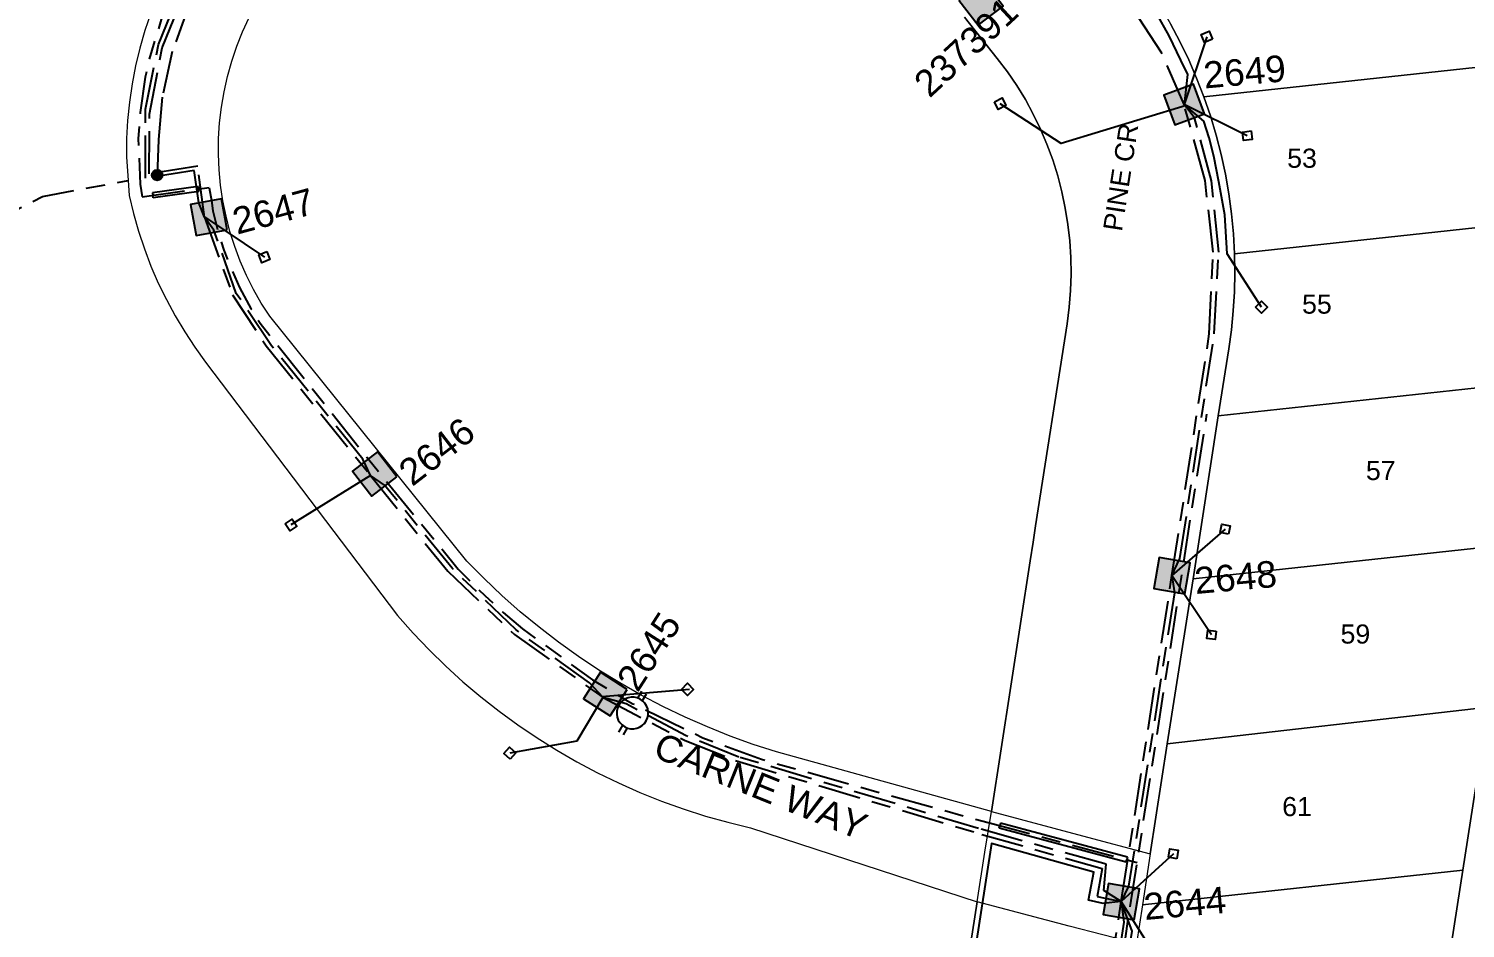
# Model space of a CAD drawing. Header units: metres. Extents: x 298214 to 299272, y 6265564 to 6266203.
# Drawn here: x 298861.9 to 298997.1, y 6265859.9 to 6265944.5 of the extents above; entities that cross this region are included whole.
import ezdxf
from ezdxf.enums import TextEntityAlignment as Align

# ---------------------------------------------------------------- set-up
doc = ezdxf.new("R2010")
doc.units = ezdxf.units.M
doc.linetypes.add('Cable Exist UG', pattern=[8.2, 4, -1.2, 1.8, -1.2])
doc.layers.get('0').update_dxf_attribs({"color": 6})
doc.layers.add('Cadastre Land Parcels_SP_EXT', color=9, linetype='Continuous', lineweight=5)
doc.layers.add('Cadastre Roads_SP_EXT', color=9, linetype='Continuous', lineweight=5)
for name, color, linetype in [('Equip_HV_EXT', 7, 'Continuous'), ('Equip_SP_LV_EXT', 7, 'Continuous'), ('Mains_HV_EXT', 7, 'Continuous'), ('Mains_LV_EXT', 7, 'Continuous'), ('Mains_SL_EXT', 7, 'Continuous'), ('Services_SP_EXT', 7, 'Continuous'), ('SupportsUG_SP_LV_SL_EXT', 7, 'Continuous'), ('UG_Details_SP_MISC', 7, 'Continuous')]:
    doc.layers.add(name, color=color, linetype=linetype)
doc.styles.add('COLUMN_LABEL', font='arial.ttf')
doc.styles.add('POLE_LABEL', font='arial.ttf')
doc.styles.get("Standard").update_dxf_attribs({"font": 'arial.ttf'})

# ---------------------------------------------------------------- blocks, each defined once
blk = doc.blocks.new('COLUMN_EXT')
blk.add_hatch(color=256).paths.add_polyline_path([(-1.49, 1.48), (-1.49, -1.49), (1.48, -1.49), (1.48, 1.48)])
blk.add_lwpolyline([(-1.49, -1.49), (1.48, -1.49), (1.48, 1.48), (-1.49, 1.48)], close=True)
for tag, height, style, flags, p in [('ASSET_NUM', 2.5, 'COLUMN_LABEL', 8, (2, 2)), ('STRUCTURE_PLANT_NUMBER', 0.2, 'POLE_LABEL', 9, (1.81, 0.03)), ('STREET_CODE', 0.2, 'COLUMN_LABEL', 9, (1.81, -0.2))]:
    blk.add_attdef(tag, text='', height=height, dxfattribs=dict(style=style, flags=flags)).set_placement(p, align=Align.MIDDLE_LEFT)
at = {"flags": 9}
for tag, p in [('COLUMN_TYPE', (1.81, -0.4)), ('OWNED_BY', (1.81, -0.6)), ('STATE', (1.81, -0.8)), ('USAGE', (1.81, -1)), ('LEGEND', (1.81, -1.2)), ('LOCATION', (1.81, -1.4)), ('STREETNAME', (1.81, -1.6)), ('SUBURB', (1.81, -1.8)), ('NOTES', (1.81, -2))]:
    blk.add_attdef(tag, text='', height=0.2, dxfattribs=at).set_placement(p, align=Align.MIDDLE_LEFT)
at = {"flags": 1}
blk.add_attdef('Z', (1.81, -2.35), '', height=0.2, dxfattribs=at)
blk = doc.blocks.new('CCP_EXT')
at = {"flags": 9}
for tag, p in [('LEGEND', (0, -1.4)), ('STATE', (0, -1.8)), ('LIFE_SUPPORT', (0, -1.6)), ('NOTES', (0, -2))]:
    blk.add_attdef(tag, text='', height=0.2, dxfattribs=at).set_placement(p, align=Align.MIDDLE_LEFT)
blk.add_wipeout([(0, 0.57), (0.57, 0), (0, -0.57), (-0.57, 0)])
blk.add_lwpolyline([(-0.57, 0), (0, 0.57), (0.57, 0), (0, -0.57), (-0.57, 0)])
at = {"flags": 1}
blk.add_attdef('Z', (0, 0), '', height=0.2, dxfattribs=at)
at = {"flags": 9}
for tag, p in [('CCP_TYPE', (0, 0)), ('CONSTRUCTED_VOLTAGE', (0, -0.2)), ('OPERATING_VOLTAGE', (0, -0.6)), ('ORIENTATION', (0, -0.8)), ('OWNED_BY', (0, -1)), ('NO_PHASES', (0, -0.4)), ('USAGE', (0, -1.2))]:
    blk.add_attdef(tag, text='', height=0.2, dxfattribs=at).set_placement(p, align=Align.MIDDLE_LEFT)
blk = doc.blocks.new('LV_UG_LINKS_OPEN_EXT')
for p, q in [((-0.25, 1.47), (-0.25, 2.22)), ((0.25, 1.47), (0.25, 2.22)), ((-0.25, -1.47), (-0.25, -2.22)), ((0.25, -1.47), (0.25, -2.22))]:
    blk.add_line(p, q)
at = {"flags": 9}
for tag, p in [('ACTUAL_STATUS', (0, 0)), ('CONSTRUCTED_VOLTAGE', (0, -0.2)), ('OPERATING_VOLTAGE', (0, -0.6)), ('ORIENTATION', (0, -0.8)), ('STATE', (0, -1)), ('SWITCH_TYPE', (0, -1.2)), ('NO_PHASES', (0, -0.4)), ('USAGE', (0, -1.4)), ('NOTES', (0, -1.6))]:
    blk.add_attdef(tag, text='', height=0.2, dxfattribs=at).set_placement(p, align=Align.MIDDLE_LEFT)
at = {"flags": 1}
blk.add_attdef('Z', (0, 0), '', height=0.2, dxfattribs=at)
blk.add_wipeout([(-0.25, 1.47), (-0.43, 1.43), (-0.61, 1.36), (-0.77, 1.28), (-0.93, 1.17), (-1.07, 1.05), (-1.19, 0.9), (-1.29, 0.75), (-1.38, 0.58), (-1.44, 0.4), (-1.48, 0.22), (-1.49, 0.03), (-1.49, -0.16), (-1.45, -0.34), (-1.4, -0.52), (-1.32, -0.69), (-1.23, -0.85), (-1.11, -1), (-0.98, -1.13), (-0.83, -1.24), (-0.66, -1.34), (-0.49, -1.41), (-0.31, -1.46), (-0.13, -1.49), (0.06, -1.49), (0.25, -1.47), (0.43, -1.43), (0.61, -1.36), (0.77, -1.28), (0.93, -1.17), (1.07, -1.05), (1.19, -0.9), (1.29, -0.75), (1.38, -0.58), (1.44, -0.4), (1.48, -0.22), (1.49, -0.03), (1.49, 0.16), (1.45, 0.34), (1.4, 0.52), (1.32, 0.69), (1.23, 0.85), (1.11, 1), (0.98, 1.13), (0.83, 1.24), (0.66, 1.34), (0.49, 1.41), (0.31, 1.46), (0.13, 1.49), (-0.06, 1.49)])
blk.add_lwpolyline([(0, -1.49, 1), (0, 1.49, 1)], format="xyb", close=True)
blk = doc.blocks.new('CONNECTOR_NODE_EXT')
h = blk.add_hatch(color=256)
edge = h.paths.add_edge_path()
edge.add_arc((0, 0), 0.5, 0, 360)
blk.add_circle((0, 0), 0.5)
at = {"flags": 1}
blk.add_attdef('Z', (0, 0), '', height=0.2, dxfattribs=at)
at = {"flags": 9}
for tag, p in [('CONNECTOR_TYPE', (0, 0)), ('CONSTRUCTED_VOLTAGE', (0, -0.2)), ('OPERATING_VOLTAGE', (0, -0.6)), ('ORIENTATION', (0, -0.8)), ('SUBTYPE', (0, -1)), ('NO_PHASES', (0, -0.4)), ('USAGE', (0, -1.2)), ('NOTES', (0, -1.4))]:
    blk.add_attdef(tag, text='', height=0.2, dxfattribs=at).set_placement(p, align=Align.MIDDLE_LEFT)

msp = doc.modelspace()

# ---------------------------------------------------------------- linework, layer by layer
at = {"layer": 'Cadastre Land Parcels_SP_EXT', "linetype": 'Continuous'}
for points in [[(299008.76, 6265942.03), (299011.16, 6265957.36), (298964.33, 6265952.32), (298965.16, 6265951.27), (298966.3, 6265949.76), (298967.38, 6265948.21), (298968.4, 6265946.62), (298969.35, 6265944.98), (298970.24, 6265943.31), (298971.06, 6265941.61), (298971.81, 6265939.88), (298972.5, 6265938.12), (299008.76, 6265942.03)], [(299006.39, 6265926.69), (299008.76, 6265942.03), (298972.5, 6265938.12), (298973.11, 6265936.33), (298973.65, 6265934.52), (298974.12, 6265932.69), (298974.52, 6265930.84), (298974.85, 6265928.98), (298975.1, 6265927.11), (298975.27, 6265925.22), (298975.37, 6265923.34), (299006.39, 6265926.69)], [(299004.01, 6265911.35), (299006.39, 6265926.69), (298975.37, 6265923.34), (298975.4, 6265921.55), (298975.36, 6265919.76), (298975.25, 6265917.97), (298975.08, 6265916.19), (298974.83, 6265914.41), (298973.85, 6265908.09), (299004.01, 6265911.35)], [(299001.62, 6265896.01), (299004.01, 6265911.35), (298973.85, 6265908.09), (298971.47, 6265892.75), (299001.62, 6265896.01)], [(298999.24, 6265880.67), (299001.62, 6265896.01), (298971.47, 6265892.75), (298969.05, 6265877.21), (298999.24, 6265880.67)], [(298966.7, 6265862.06), (298996.85, 6265865.32), (298999.24, 6265880.67), (298969.05, 6265877.21), (298967.45, 6265866.86), (298966.7, 6265862.06)], [(298994.16, 6265847.94), (298996.85, 6265865.32), (298966.7, 6265862.06), (298966.14, 6265858.42), (298964, 6265844.67), (298994.16, 6265847.94)]]:
    msp.add_lwpolyline(points, close=True, dxfattribs=at)
msp.add_lwpolyline([(298946.87, 6265834.75), (298951.15, 6265862.34), (298951.88, 6265867.02), (298952.49, 6265870.86), (298956.14, 6265894.44), (298956.41, 6265896.2), (298956.65, 6265897.75), (298959.61, 6265916.75), (298959.82, 6265918.33), (298959.95, 6265919.88), (298960, 6265921.44), (298959.98, 6265923), (298959.88, 6265924.56), (298959.7, 6265926.11), (298959.45, 6265927.65), (298959.13, 6265929.18), (298958.73, 6265930.69), (298958.26, 6265932.18), (298957.72, 6265933.65), (298957.11, 6265935.08), (298956.43, 6265936.49), (298955.69, 6265937.86), (298954.88, 6265939.19), (298954, 6265940.48), (298953.02, 6265941.73), (298949.97, 6265945.6)], dxfattribs=at)
at = {"layer": 'Cadastre Roads_SP_EXT', "linetype": 'Continuous'}
msp.add_lwpolyline([(298966.14, 6265858.42), (298959.82, 6265860.07), (298951.15, 6265862.34), (298946.87, 6265834.75)], dxfattribs=at)
at = {"layer": 'Mains_HV_EXT', "linetype": 'Cable Exist UG'}
msp.add_lwpolyline([(298909.55, 6265988.82), (298915.93, 6265994.07), (298921.21, 6265986.01), (298899.77, 6265969.68), (298894.02, 6265965.12), (298890.35, 6265962.12), (298886.31, 6265959.19), (298882.59, 6265955.58), (298879.81, 6265951.98), (298877.09, 6265947.06), (298875.38, 6265942.37), (298874.46, 6265938.09), (298874.11, 6265934.08), (298873.98, 6265930.75)], dxfattribs=at)
at = {"layer": 'Mains_LV_EXT', "linetype": 'Cable Exist UG'}
for points in [[(298878.44, 6265926.8), (298877.8, 6265931.59), (298873.21, 6265930.88), (298873.26, 6265936.48), (298874.44, 6265942.72), (298877.23, 6265949.62), (298881.43, 6265955.76), (298888.04, 6265961.76), (298919.98, 6265986.82), (298917.54, 6265989.99), (298909.55, 6265988.82)], [(298934.31, 6265798.18), (298941.58, 6265802.54), (298946.19, 6265806.36), (298952.52, 6265813.69), (298956.92, 6265821.62), (298959.86, 6265831.22), (298964.72, 6265862.38)]]:
    msp.add_lwpolyline(points, dxfattribs=at)
at = {"layer": 'Mains_SL_EXT', "linetype": 'Cable Exist UG'}
for points in [[(298878.44, 6265926.8), (298877.91, 6265928.13), (298877.47, 6265931.18), (298872.88, 6265930.47), (298872.88, 6265936.96), (298874.1, 6265943.03), (298876.87, 6265949.79), (298881.14, 6265956.09), (298885.87, 6265960.44), (298889.41, 6265963.43), (298897.68, 6265969.79), (298899.08, 6265970.49)], [(298964.72, 6265862.38), (298964.95, 6265860.45), (298960.45, 6265831.35), (298959.55, 6265829.78)]]:
    msp.add_lwpolyline(points, dxfattribs=at)
at = {"layer": 'Services_SP_EXT'}
for points in [[(298964.15, 6265956.01), (298963.88, 6265952.02), (298965.53, 6265949.77), (298966.93, 6265947.8), (298968.04, 6265945.93), (298969.2, 6265943.85), (298970.28, 6265941.58), (298970.94, 6265940.23), (298970.63, 6265937.4)], [(298964.67, 6265862.39), (298963, 6265862.2), (298961.64, 6265862.52), (298962.12, 6265865.14), (298952.5, 6265867.85), (298948.37, 6265841.04)], [(298965.76, 6265839.53), (298963.27, 6265844.56), (298965.75, 6265859.58), (298964.72, 6265862.38)], [(298968.35, 6265856.64), (298964.72, 6265862.38)]]:
    msp.add_lwpolyline(points, dxfattribs=at)
at = {"layer": 'UG_Details_SP_MISC'}
for p, q in [((298877.84, 6265929.69), (298873.54, 6265929.08)), ((298877.84, 6265929.69), (298877.88, 6265929.46)), ((298873.54, 6265929.08), (298873.57, 6265928.85)), ((298873.6, 6265928.61), (298873.57, 6265928.85)), ((298877.91, 6265929.22), (298873.6, 6265928.61)), ((298877.91, 6265929.22), (298877.88, 6265929.46)), ((298953.22, 6265869.29), (298953.28, 6265869.52)), ((298965.18, 6265866.1), (298953.22, 6265869.29)), ((298953.34, 6265869.75), (298953.28, 6265869.52)), ((298965.31, 6265866.56), (298953.34, 6265869.75)), ((298965.18, 6265866.1), (298965.25, 6265866.33)), ((298965.31, 6265866.56), (298965.25, 6265866.33))]:
    msp.add_line(p, q, dxfattribs=at)
at = {"layer": 'UG_Details_SP_MISC', "color": 7, "linetype": 'Cable Exist UG', "flags": 128}
for points in [[(298917.85, 6265986.3), (298896.87, 6265969.88), (298892.51, 6265966.36), (298888.31, 6265963.04), (298886.9, 6265962.06), (298884.27, 6265959.95), (298882.45, 6265958.24), (298880.21, 6265955.74), (298878.22, 6265953.05), (298876.91, 6265950.91), (298875.73, 6265948.69), (298874.42, 6265945.62), (298873.2, 6265941.59), (298872.85, 6265939.98), (298872.37, 6265936.64), (298872.2, 6265934.16), (298872.37, 6265929.89), (298872.58, 6265928.71)], [(298808.61, 6265924.87), (298818.09, 6265915), (298833.06, 6265908.31), (298851.74, 6265922.75), (298863.18, 6265928.75), (298871.24, 6265930.25)], [(298872.58, 6265928.71), (298878.87, 6265929.59)], [(298952.2, 6265869.81), (298966.21, 6265866.07)]]:
    msp.add_lwpolyline(points, dxfattribs=at)

# ---------------------------------------------------------------- block references
at = {"layer": 'Equip_HV_EXT'}
msp.add_blockref('CONNECTOR_NODE_EXT', (298873.98, 6265930.75), dxfattribs=at)
at = {"layer": 'Services_SP_EXT'}
for p, rotation in [((298884.06, 6265923.03), 246.2600417215301), ((298886.57, 6265897.82), 348.3491658327119), ((298907.17, 6265876.34), 92.7101168780464)]:
    msp.add_blockref('CCP_EXT', p, dxfattribs=dict(at, rotation=rotation))
at = {"layer": 'SupportsUG_SP_LV_SL_EXT'}
ref = msp.add_blockref('COLUMN_EXT', (298951.53, 6265946.93), dxfattribs=dict(at, rotation=307.1610409056042))
ref.add_attrib('ASSET_NUM', '237391', dxfattribs={"layer": '0', "height": 2.5, "rotation": 42.7195, "style": 'COLUMN_LABEL'}).set_placement((298953.53, 6265947.68), align=Align.TOP_RIGHT)
ref = msp.add_blockref('COLUMN_EXT', (298970.63, 6265937.4), dxfattribs=dict(at, rotation=110.0154218312417))
ref.add_attrib('ASSET_NUM', '2649', dxfattribs={"layer": '0', "height": 2.5, "rotation": 5.1178, "style": 'COLUMN_LABEL'}).set_placement((298972.63, 6265938.15), align=Align.BOTTOM_LEFT)
ref = msp.add_blockref('COLUMN_EXT', (298878.84, 6265926.8), dxfattribs=dict(at, rotation=100.2775039017436))
ref.add_attrib('ASSET_NUM', '2647', dxfattribs={"layer": '0', "height": 2.5, "rotation": 15.1132, "style": 'COLUMN_LABEL'}).set_placement((298880.84, 6265927.55), align=Align.TOP_LEFT)
ref = msp.add_blockref('COLUMN_EXT', (298894.45, 6265902.61), dxfattribs=dict(at, rotation=127.6285082362903))
ref.add_attrib('ASSET_NUM', '2646', dxfattribs={"layer": '0', "height": 2.5, "rotation": 37.7373, "style": 'COLUMN_LABEL'}).set_placement((298896.45, 6265903.36), align=Align.TOP_LEFT)
ref = msp.add_blockref('COLUMN_EXT', (298969.49, 6265893.06), dxfattribs=dict(at, rotation=80.09022329974916))
ref.add_attrib('ASSET_NUM', '2648', dxfattribs={"layer": '0', "height": 2.5, "rotation": 5.0603, "style": 'COLUMN_LABEL'}).set_placement((298971.49, 6265893.81), align=Align.TOP_LEFT)
ref = msp.add_blockref('COLUMN_EXT', (298916.15, 6265881.9), dxfattribs=dict(at, rotation=147.1993823327327))
ref.add_attrib('ASSET_NUM', '2645', dxfattribs={"layer": '0', "height": 2.5, "rotation": 57.3081, "style": 'COLUMN_LABEL'}).set_placement((298918.15, 6265882.65), align=Align.MIDDLE_LEFT)
ref = msp.add_blockref('COLUMN_EXT', (298964.72, 6265862.38), dxfattribs=dict(at, rotation=80.08922289724914))
ref.add_attrib('ASSET_NUM', '2644', dxfattribs={"layer": '0', "height": 2.5, "rotation": 5.059, "style": 'COLUMN_LABEL'}).set_placement((298966.72, 6265863.13), align=Align.TOP_LEFT)

# ---------------------------------------------------------------- texts
at = {"layer": 'Cadastre Land Parcels_SP_EXT'}
for s, p in [('53', (298980.33, 6265931.44)), ('55', (298981.73, 6265917.71)), ('57', (298987.74, 6265902.05)), ('59', (298985.35, 6265886.66)), ('61', (298979.86, 6265870.42))]:
    msp.add_text(s, height=1.8, dxfattribs=at).set_placement(p)
at = {"layer": 'Cadastre Roads_SP_EXT'}
msp.add_text('PINE CR', height=1.8, rotation=81.195, dxfattribs=at).set_placement((298964.77, 6265925.38))
at = {"layer": 'Cadastre Roads_SP_EXT', "color": 1}
msp.add_text('CARNE WAY', height=2.5, rotation=337.9853, dxfattribs=at).set_placement((298920.52, 6265876.05))

# ---------------------------------------------------------------- next in the draw order: linework, layer by layer
at = {"layer": 'Mains_LV_EXT', "linetype": 'Cable Exist UG'}
msp.add_lwpolyline([(298878.44, 6265926.8), (298881.06, 6265919.49), (298884.24, 6265914.68), (298894.06, 6265902.48)], dxfattribs=at)
at = {"layer": 'Mains_SL_EXT', "linetype": 'Cable Exist UG'}
msp.add_lwpolyline([(298894.06, 6265902.48), (298893.32, 6265904.01), (298884.74, 6265914.68), (298881.42, 6265919.62), (298879.32, 6265925.56), (298878.44, 6265926.8)], dxfattribs=at)
at = {"layer": 'Services_SP_EXT'}
for points in [[(298878.44, 6265926.81), (298884.08, 6265923.02)], [(298894.06, 6265902.48), (298886.57, 6265897.82)]]:
    msp.add_lwpolyline(points, dxfattribs=at)

# ---------------------------------------------------------------- next in the draw order: block references
for p, rotation in [((298972.77, 6265943.76), 157.2724275691533), ((298953.31, 6265937.47), 341.1109449495577), ((298976.58, 6265934.45), 232.281709939075), ((298974.49, 6265897.43), 123.9636597394361), ((298973.21, 6265887.48), 218.0711312091835), ((298969.62, 6265866.88), 125.3717119569039)]:
    msp.add_blockref('CCP_EXT', p, dxfattribs=dict(at, rotation=rotation))
for p in [(298977.91, 6265918.33), (298923.9, 6265882.35)]:
    msp.add_blockref('CCP_EXT', p, dxfattribs=at)

# ---------------------------------------------------------------- next in the draw order: linework, layer by layer
at = {"layer": 'Cadastre Roads_SP_EXT', "linetype": 'Continuous'}
for points in [[(299011.16, 6265957.36), (299008.76, 6265942.03), (299006.39, 6265926.69), (299004.01, 6265911.35), (299001.62, 6265896.01), (298999.24, 6265880.67), (298996.85, 6265865.33), (298994.16, 6265847.94), (298991.77, 6265832.6), (298989.38, 6265817.23), (298987.01, 6265801.91), (298983.77, 6265781.07), (298983.37, 6265778.56), (298982.35, 6265771.97), (298979.71, 6265754.96), (298978.31, 6265745.97)], [(298873.39, 6265945.99), (298872.83, 6265944.36), (298872.34, 6265942.7), (298871.93, 6265941.02), (298871.61, 6265939.33), (298871.36, 6265937.62), (298871.19, 6265935.9), (298871.1, 6265934.18), (298871.1, 6265932.45), (298871.21, 6265930.72), (298871.34, 6265928.82), (298871.74, 6265927.13), (298872.22, 6265925.46), (298872.77, 6265923.81), (298873.39, 6265922.19), (298874.08, 6265920.59), (298874.84, 6265919.03), (298875.67, 6265917.5), (298876.57, 6265916.01), (298877.52, 6265914.56), (298878.54, 6265913.15), (298896.61, 6265889.29), (298898.07, 6265887.65), (298899.58, 6265886.07), (298901.14, 6265884.54), (298902.76, 6265883.06), (298904.43, 6265881.65), (298906.15, 6265880.3), (298907.92, 6265879.01), (298909.74, 6265877.78), (298911.59, 6265876.62), (298913.49, 6265875.52), (298915.42, 6265874.49), (298917.39, 6265873.54), (298919.4, 6265872.65), (298921.43, 6265871.84), (298923.49, 6265871.1), (298925.58, 6265870.43), (298927.68, 6265869.84), (298929.81, 6265869.33), (298951.15, 6265862.34), (298951.88, 6265867.02), (298952.49, 6265870.86), (298932.28, 6265876.47), (298930.08, 6265877.17), (298927.91, 6265877.95), (298925.77, 6265878.81), (298923.66, 6265879.74), (298921.58, 6265880.74), (298919.53, 6265881.81), (298917.53, 6265882.95), (298915.56, 6265884.16), (298913.64, 6265885.44), (298911.76, 6265886.78), (298909.93, 6265888.19), (298908.15, 6265889.65), (298906.42, 6265891.18), (298904.74, 6265892.77), (298903.12, 6265894.41), (298884.57, 6265917.46), (298883.77, 6265918.7), (298883.04, 6265919.99), (298882.38, 6265921.31), (298881.8, 6265922.66), (298881.28, 6265924.04), (298880.83, 6265925.45), (298880.46, 6265926.88), (298880.17, 6265928.33), (298879.95, 6265929.79), (298879.81, 6265931.26), (298879.75, 6265932.73), (298879.76, 6265934.21), (298879.85, 6265935.68), (298880.02, 6265937.15), (298880.27, 6265938.6), (298880.59, 6265940.04), (298880.99, 6265941.46), (298881.46, 6265942.87), (298882, 6265944.23), (298882.62, 6265945.58)], [(298949.97, 6265945.6), (298953.02, 6265941.73), (298954, 6265940.48), (298954.88, 6265939.19), (298955.69, 6265937.86), (298956.43, 6265936.49), (298957.11, 6265935.08), (298957.72, 6265933.65), (298958.26, 6265932.18), (298958.73, 6265930.69), (298959.13, 6265929.18), (298959.45, 6265927.65), (298959.7, 6265926.11), (298959.88, 6265924.56), (298959.98, 6265923), (298960, 6265921.44), (298959.95, 6265919.88), (298959.82, 6265918.33), (298959.61, 6265916.75), (298956.65, 6265897.75), (298956.41, 6265896.2), (298956.14, 6265894.44), (298952.49, 6265870.86), (298961.06, 6265868.57), (298967.45, 6265866.86), (298969.05, 6265877.21), (298971.47, 6265892.75), (298973.85, 6265908.09), (298974.83, 6265914.41), (298975.08, 6265916.19), (298975.25, 6265917.97), (298975.36, 6265919.76), (298975.4, 6265921.55), (298975.37, 6265923.34), (298975.27, 6265925.22), (298975.1, 6265927.11), (298974.85, 6265928.98), (298974.52, 6265930.84), (298974.12, 6265932.69), (298973.65, 6265934.52), (298973.11, 6265936.33), (298972.5, 6265938.12), (298971.81, 6265939.88), (298971.06, 6265941.61), (298970.24, 6265943.31), (298969.35, 6265944.98)]]:
    msp.add_lwpolyline(points, dxfattribs=at)
at = {"layer": 'Mains_LV_EXT', "linetype": 'Cable Exist UG'}
for points in [[(298970.63, 6265937.4), (298968.54, 6265942.24), (298962.07, 6265951.96), (298956.34, 6265952.76), (298927.08, 6265989.85), (298922.83, 6265986.52), (298917.88, 6265992.8), (298916.3, 6265991.56), (298909.55, 6265988.82)], [(298969.49, 6265893.06), (298973, 6265915.8), (298973.36, 6265923.51), (298972.6, 6265930.25), (298970.63, 6265937.4)], [(298964.72, 6265862.38), (298969.49, 6265893.06)]]:
    msp.add_lwpolyline(points, dxfattribs=at)
at = {"layer": 'Mains_SL_EXT', "linetype": 'Cable Exist UG'}
for points in [[(298969.49, 6265893.06), (298970.24, 6265894.68), (298973.47, 6265915.8), (298973.89, 6265923.51), (298973.21, 6265930.21), (298971.6, 6265936.13), (298970.63, 6265937.4)], [(298969.49, 6265893.06), (298969.71, 6265891.45), (298965.41, 6265863.83), (298964.72, 6265862.38)]]:
    msp.add_lwpolyline(points, dxfattribs=at)
at = {"layer": 'Services_SP_EXT'}
for points in [[(298972.77, 6265943.76), (298970.63, 6265937.4)], [(298970.81, 6265937.31), (298959.07, 6265933.73), (298953.31, 6265937.47)], [(298976.58, 6265934.45), (298970.63, 6265937.4)], [(298977.91, 6265918.33), (298974.69, 6265923.33), (298974.47, 6265927), (298973.91, 6265930.12), (298973.42, 6265932.52), (298972.99, 6265934.26), (298972.5, 6265935.82), (298970.63, 6265937.4)], [(298974.49, 6265897.43), (298969.49, 6265893.06)], [(298973.21, 6265887.48), (298969.49, 6265893.06)], [(298969.62, 6265866.88), (298964.72, 6265862.38)]]:
    msp.add_lwpolyline(points, dxfattribs=at)
at = {"layer": 'UG_Details_SP_MISC', "color": 7, "linetype": 'Cable Exist UG', "flags": 128}
msp.add_lwpolyline([(298960.43, 6265829.5), (298961.96, 6265838.7), (298962.92, 6265844.84), (298965.05, 6265858.59), (298966.36, 6265867.03), (298967.97, 6265877.38), (298970.38, 6265892.92), (298972.77, 6265908.26)], dxfattribs=at)

# ---------------------------------------------------------------- next in the draw order: block references
at = {"layer": 'Equip_SP_LV_EXT', "rotation": 330.5921679639634}
msp.add_blockref('LV_UG_LINKS_OPEN_EXT', (298918.71, 6265880.13), dxfattribs=at)

# ---------------------------------------------------------------- next in the draw order: linework, layer by layer
at = {"layer": 'Mains_LV_EXT', "linetype": 'Cable Exist UG'}
for points in [[(298894.06, 6265902.48), (298901.32, 6265893.46), (298907.61, 6265887.51), (298915.96, 6265881.57)], [(298915.96, 6265881.57), (298923.68, 6265877.53), (298928.41, 6265875.65), (298951.59, 6265868.7), (298962.92, 6265865.49), (298962.45, 6265862.87), (298964.72, 6265862.38)]]:
    msp.add_lwpolyline(points, dxfattribs=at)
at = {"layer": 'Mains_SL_EXT', "linetype": 'Cable Exist UG'}
for points in [[(298915.96, 6265881.57), (298914.67, 6265882.96), (298907.77, 6265887.94), (298901.74, 6265893.75), (298895.37, 6265901.58), (298894.06, 6265902.48)], [(298964.72, 6265862.38), (298963.06, 6265863.42), (298963.28, 6265865.89), (298951.28, 6265869.25), (298928.73, 6265875.98), (298923.75, 6265877.99), (298918.13, 6265880.98), (298915.96, 6265881.57)]]:
    msp.add_lwpolyline(points, dxfattribs=at)
at = {"layer": 'Services_SP_EXT'}
for points in [[(298915.82, 6265881.67), (298924.07, 6265882.38)], [(298915.93, 6265881.6), (298913.47, 6265877.49), (298907.17, 6265876.34)]]:
    msp.add_lwpolyline(points, dxfattribs=at)
at = {"layer": 'UG_Details_SP_MISC', "color": 7, "linetype": 'Cable Exist UG', "flags": 128}
msp.add_lwpolyline([(298878.87, 6265929.55), (298879.09, 6265928.37), (298879.23, 6265927.4), (298879.58, 6265925.89), (298880.24, 6265923.67), (298881.72, 6265920.17), (298882.82, 6265918.14), (298883.67, 6265916.82), (298893.87, 6265904), (298902.31, 6265893.67), (298904.82, 6265891.18), (298906.55, 6265889.59), (298908.36, 6265888.05), (298914.95, 6265883.24), (298918.74, 6265881), (298925.34, 6265877.8), (298930.84, 6265875.77), (298942.09, 6265872.61), (298952.2, 6265869.81)], dxfattribs=at)

doc.saveas('drawing.dxf')
